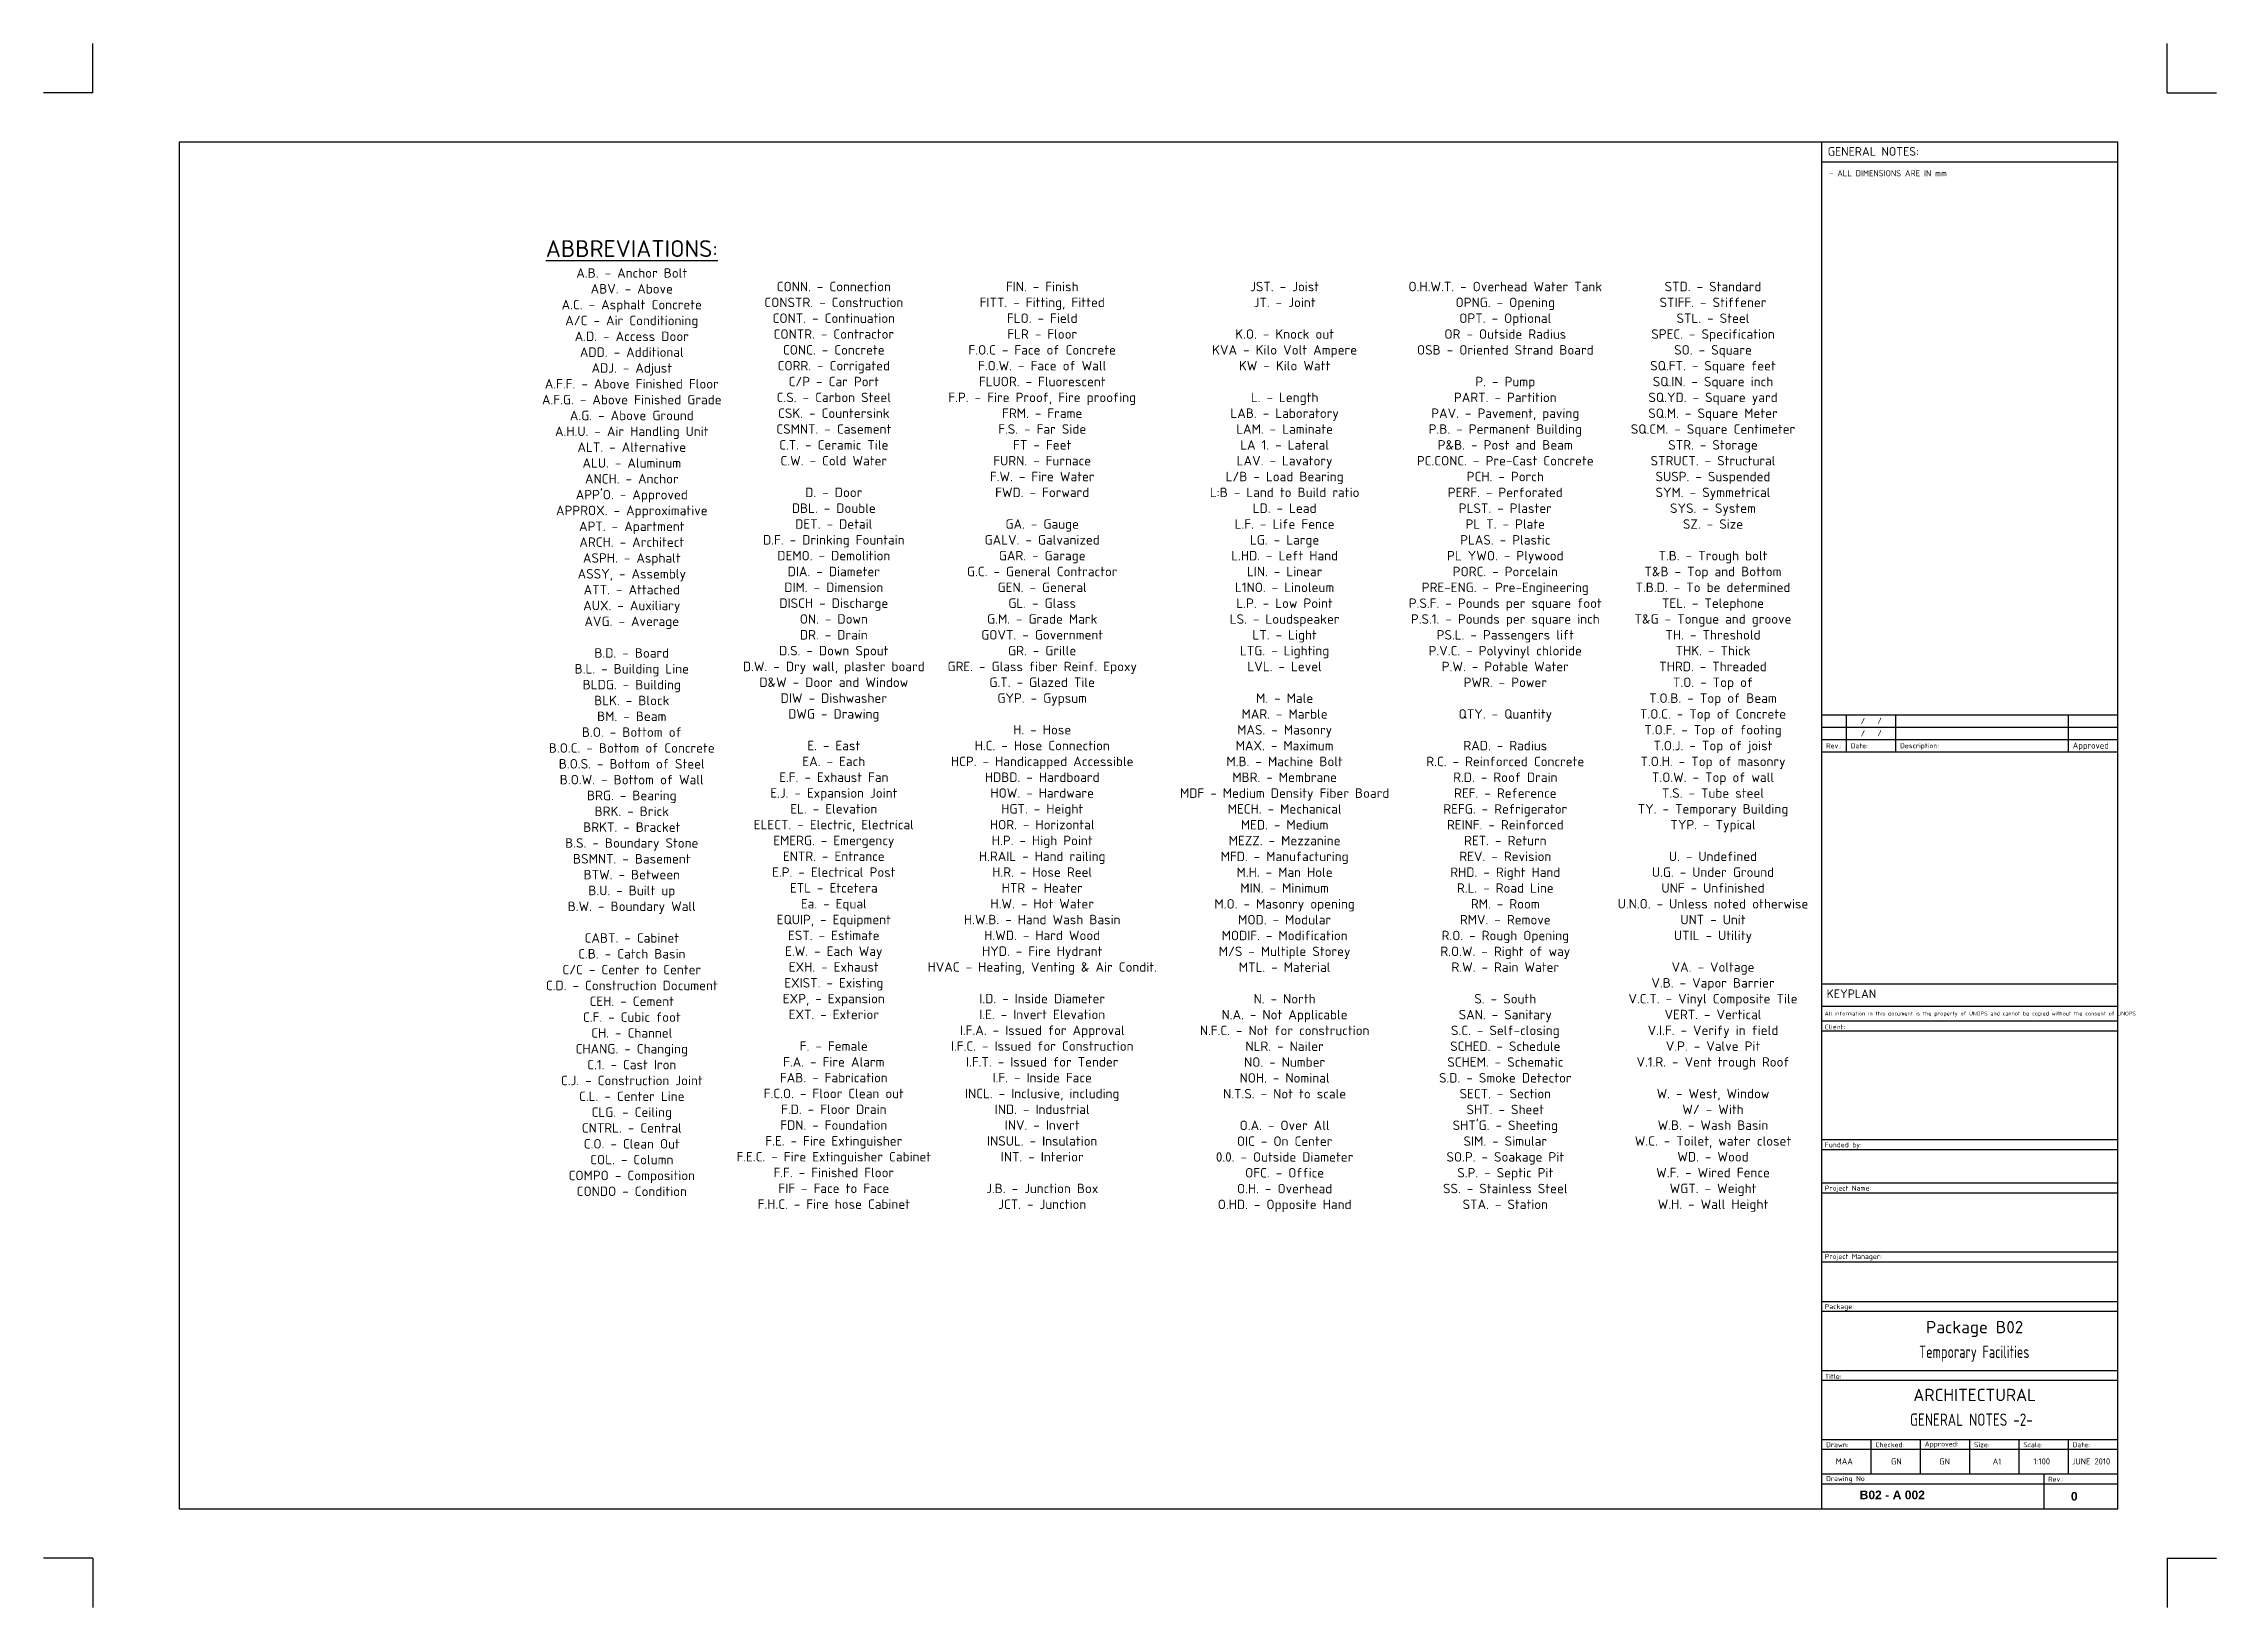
# Paper-space layout '02' of a CAD drawing. Header units: millimetres. Extents: x -40 to 841, y -27 to 607.
# The model-space entities are those that its viewports show. They can reach past a viewport. Long polylines and large blocks are cut down to what shows.
import ezdxf
from ezdxf.enums import TextEntityAlignment as Align

# ---------------------------------------------------------------- set-up
doc = ezdxf.new("R2010")
doc.units = ezdxf.units.MM
for name, color, linetype in [('G-Border', 4, 'Continuous'), ('G-Text General', 42, 'Continuous'), ('G-Text Sub', 3, 'Continuous')]:
    doc.layers.add(name, color=color, linetype=linetype)
doc.layers.add('Vport', color=10, linetype='Continuous', plot=False)
doc.styles.add('0181 00 AR MF 0100$0$Dim Text', font='isocpeur.ttf')
doc.styles.add('1', font='ARIAL.TTF')
doc.styles.add('1 - 2.0mm', font='isocpeur.ttf', dxfattribs={"height": 2})
doc.styles.add('1 - 2.5mm', font='isocpeur.ttf', dxfattribs={"height": 2.5})
doc.styles.add('1 - 3.5mm', font='isocpeur.ttf', dxfattribs={"height": 3.5})
doc.styles.add('Unops Logo', font='swissbo.ttf', dxfattribs={"height": 3.5})

# ---------------------------------------------------------------- blocks, each defined once
blk = doc.blocks.new('0000 00 AL BD 01A1')
at = {"layer": 'G-Border', "color": 8}
for p, q in [((-20, 586.5), (-20, 606.5, 0)), ((821, 586.5), (821, 606.5, 0)), ((-20, 586.5), (-40, 586.5, 0)), ((821, 586.5), (841, 586.5, 0)), ((-20, -7.5), (-40, -7.5, 0)), ((-20, -7.5), (-20, -27.5, 0)), ((821, -7.5), (821, -27.5, 0)), ((821, -7.5), (841, -7.5, 0))]:
    blk.add_line(p, q, dxfattribs=at)
at = {"layer": 'G-Border', "ltscale": 100}
for p, q in [((801, 566.5), (15, 566.5)), ((15, 566.5), (15, 12.5)), ((681, 12.5), (681, 566.5)), ((801, 12.5), (801, 566.5)), ((801, 162.08), (681, 162.08)), ((801, 144.5), (681, 144.5)), ((801, 116.5), (681, 116.5)), ((801, 116.5), (681, 116.5)), ((801, 116.5), (681, 116.5)), ((681, 96.5), (801, 96.5)), ((801, 68.5), (681, 68.5)), ((801, 40.5), (681, 40.5)), ((15, 12.5), (801, 12.5))]:
    blk.add_line(p, q, dxfattribs=at)
at = {"layer": 'G-Border', "color": 2, "ltscale": 100}
for p, q in [((681, 558.5), (801, 558.5)), ((681, 324.33), (801, 324.33)), ((681, 319.33), (801, 319.33)), ((801, 225.12), (681, 225.12)), ((801, 216.12), (681, 216.12)), ((801, 206.12), (681, 206.12)), ((801, 158.08), (681, 158.08)), ((801, 140.5), (681, 140.5)), ((801, 112.5), (681, 112.5)), ((801, 92.5), (681, 92.5)), ((801, 64.5), (681, 64.5)), ((701, 26.5), (701, 40.5)), ((721, 26.5), (721, 40.5)), ((741, 26.5), (741, 40.5)), ((761, 26.5), (761, 40.5)), ((781, 26.5), (781, 40.5)), ((801, 26.5), (681, 26.5)), ((801, 26.5), (681, 26.5)), ((771, 26.5), (771, 12.5)), ((771, 26.5), (771, 12.5))]:
    blk.add_line(p, q, dxfattribs=at)
at = {"layer": 'G-Border', "color": 1, "ltscale": 100}
for p, q in [((681, 334.33), (801, 334.33)), ((681, 329.33), (801, 329.33)), ((691, 319.33), (691, 334.33)), ((711, 319.33), (711, 334.33)), ((781, 319.33), (781, 334.33)), ((801, 36.5), (681, 36.5)), ((801, 36.5), (681, 36.5)), ((801, 22.5), (681, 22.5)), ((801, 22.5), (681, 22.5))]:
    blk.add_line(p, q, dxfattribs=at)
at = {"layer": 'G-Border', "color": 4, "ltscale": 100}
blk.add_line((801, 210.12), (681, 210.12), dxfattribs=at)
at = {"layer": 'G-Text General', "ltscale": 100}
for s, insert, char_height, attachment_point, line_spacing_factor, style in [('\\fISOCPEUR|b0|i0|c0|p39;- ALL DIMENSIONS ARE IN mm', (683.95, 555.15, 0), 2.5, 1, 0.786053, '1 - 2.5mm'), ('Rev.:', (682.7, 321.83), 2, 4, 0.786053, '1 - 2.0mm'), ('Date:', (692.7, 321.83), 2, 4, 0.786053, '1 - 2.0mm'), ('Description:', (712.7, 321.53), 2, 4, 0.786053, '1 - 2.0mm'), ('{\\C256;Approved}', (782.7, 321.53), 2.5, 4, 0.786053, '1 - 2.5mm'), ('All information in this document is the property of UNOPS and cannot be copied without the consent of UNOPS', (682.15, 213.04), 1.6, 4, 0.786053, '1 - 2.0mm'), ('{\\fISOCPEUR|b0|i0|c0|p39;Client:}', (682.2, 207.82), 2, 4, 0.786053, '1 - 2.0mm'), ('{\\fISOCPEUR|b0|i0|c0|p39;Funded by:}', (682.2, 159.78), 2, 4, 0.782909, '1 - 2.0mm'), ('{\\fISOCPEUR|b0|i0|c0|p39;Project Name:}', (682.2, 142.2), 2, 4, 0.786053, '1 - 2.0mm'), ('{\\fISOCPEUR|b0|i0|c0|p39;Project Manager:}', (682.2, 114.5), 2, 4, 0.786053, '1 - 2.0mm'), ('{\\fISOCPEUR|b0|i0|c0|p39;Package:}', (682.2, 94.2), 2, 4, 0.786053, '1 - 2.0mm'), ('{\\fISOCPEUR|b0|i0|c0|p39;Title:}', (682.2, 66.2), 2, 4, 0.786053, '1 - 2.0mm'), ('{\\fISOCPEUR|b0|i0|c0|p39;Drawn:}', (682.7, 38.5), 2, 4, 0.786053, '1'), ('\\fISOCPEUR|b0|i0|c0|p39;Checked:', (702.7, 38.5), 2, 4, 0.786053, '1'), ('{\\fISOCPEUR|b0|i0|c0|p39;Approved:}', (722.7, 38.5), 2, 4, 0.786053, '1 - 2.0mm'), ('\\fISOCPEUR|b0|i0|c0|p39;Size:', (742.7, 38.5, 0), 2, 4, 0.786053, '1 - 2.0mm'), ('\\fISOCPEUR|b0|i0|c0|p39;Scale:', (762.7, 38.5), 2, 4, 0.786053, '1 - 2.0mm'), ('\\fISOCPEUR|b0|i0|c0|p39;Date:', (782.7, 38.5), 2, 4, 0.786053, '1 - 2.0mm'), ('{\\fISOCPEUR|b0|i0|c0|p39;Drawing No.}', (682.7, 24.5), 2, 4, 0.786053, '1 - 2.0mm'), ('\\fISOCPEUR|b0|i0|c0|p39;Rev.:', (772.7, 24.5), 2, 4, 0.786053, '1 - 2.0mm'), ('\\fISOCPEUR|b0|i0|c0|p39;Rev.:', (772.7, 24.5), 2, 4, 0.786053, '1 - 2.0mm')]:
    blk.add_mtext(s, dxfattribs=dict(at, insert=insert, char_height=char_height, attachment_point=attachment_point, line_spacing_factor=line_spacing_factor, style=style))
at = {"layer": 'G-Text General', "char_height": 2.5, "attachment_point": 1, "style": '1 - 2.5mm'}
for s, insert, width in [('/', (696.77, 333.16, 0), 2.1427), ('/', (696.77, 328.16, 0), 2.1427), ('/', (703.47, 333.16, 0), 2.1427), ('/', (703.47, 328.16, 0), 2.1427), ('A1', (750.26, 32.91, 0), 1.426)]:
    blk.add_mtext(s, dxfattribs=dict(at, insert=insert, width=width))
at = {"layer": 'G-Text Sub', "ltscale": 100, "char_height": 3.5, "style": '1 - 3.5mm'}
for s, insert, attachment_point, line_spacing_factor in [('\\fISOCPEUR|b0|i0|c0|p39;GENERAL NOTES:', (683.35, 564.5), 1, 0.786053), ('KEYPLAN', (682.93, 221.29), 4, 0.725795)]:
    blk.add_mtext(s, dxfattribs=dict(at, insert=insert, attachment_point=attachment_point, line_spacing_factor=line_spacing_factor))
blk = doc.blocks.new('Titles Block')
at = {"layer": 'G-Text General', "ltscale": 100, "style": '1 - 2.0mm'}
for tag, p in [('DRAWN', (9.09, 17.99)), ('CHECKED', (30.19, 17.99)), ('APPROVED', (49.75, 17.99)), ('SCALE', (89.14, 17.99)), ('DATE', (109.09, 17.99))]:
    blk.add_attdef(tag, text='', height=2.5, dxfattribs=at).set_placement(p, align=Align.CENTER)
at = {"layer": 'G-Text Sub', "ltscale": 100}
for tag, height, style, p in [('PACKAGE_NO', 5, '1 - 3.5mm', (61.94, 71.18)), ('PACKAGE_NAME', 5, '1 - 3.5mm', (61.78, 61.14)), ('DISCIPLINE', 5, '1 - 3.5mm', (61.94, 43.68)), ('DRAWING_TITLE', 5, '1 - 3.5mm', (60.6, 33.65)), ('BUILDING_NO.', 3.5, 'Unops Logo', (21.97, 3.91)), ('SEQ_NO.', 3.5, 'Unops Logo', (35.24, 3.91)), ('REV', 3.5, 'Unops Logo', (102.33, 3.35))]:
    blk.add_attdef(tag, text='', height=height, dxfattribs=dict(at, style=style)).set_placement(p, align=Align.CENTER)

msp = doc.modelspace()

# ---------------------------------------------------------------- texts
at = {"layer": 'G-Text General', "color": 42, "char_height": 60, "width": 3428.23, "attachment_point": 2, "style": '0181 00 AR MF 0100$0$Dim Text'}
for s, insert in [("{\\H1.625x;\\L\\C256;ABBREVIATIONS:\\P\\H0.5641x;\\lA.B. - Anchor Bolt\\PABV. - Above\\PA.C. - Asphalt Concrete\\PA/C - Air Conditioning\\PA.D. - Access Door\\PADD. - Additional\\PADJ. - Adjust\\PA.F.F. - Above Finished Floor\\PA.F.G. - Above Finished Grade\\PA.G. - Above Ground\\PA.H.U. - Air Handling Unit\\PALT. - Alternative\\PALU. - Aluminum\\PANCH. - Anchor\\PAPP'O. - Approved\\PAPPROX. - Approximative\\PAPT. - Apartment\\PARCH. - Architect\\PASPH. - Asphalt\\PASSY, - Assembly\\PATT. - Attached\\PAUX. - Auxiliary\\PAVG. - Average\\P\\PB.D. - Board\\PB.L. - Building Line\\PBLDG. - Building\\PBLK. - Block\\PBM. - Beam\\PB.O. - Bottom of\\PB.O.C. - Bottom of Concrete\\PB.O.S. - Bottom of Steel\\PB.O.W. - Bottom of Wall\\PBRG. - Bearing\\PBRK. - Brick\\PBRKT. - Bracket\\PB.S. - Boundary Stone\\PBSMNT. - Basement\\PBTW. - Between\\PB.U. - Built up\\PB.W. - Boundary Wall\\P\\PCABT. - Cabinet\\PC.B. - Catch Basin\\PC/C - Center to Center\\PC.D. - Construction Document\\PCEH. - Cement\\PC.F. - Cubic foot\\PCH. - Channel\\PCHANG. - Changing\\PC.1. - Cast Iron\\PC.J. - Construction Joint\\PC.L. - Center Line\\PCLG. - Ceiling\\PCNTRL. - Central\\PC.O. - Clean Out\\PCOL. - Column\\PCOMPO - Composition\\PCONDO - Condition}", (57142, -42819)), ('{\\H0.91666x;\\C256;CONN. - Connection\\PCONSTR. - Construction\\H1.2727x; \\H0.78571x;\\PCONT. - Continuation\\H1.1818x; \\H0.84615x;\\PCONTR. - Contractor\\H1.2121x; \\H0.825x;\\PCONC. - Concrete\\H1.202x; \\H0.83193x;\\PCORR. - Corrigated\\H1.2054x; \\H0.82961x;\\PC/P - Car Port\\H1.2043x; \\H0.83038x;\\PC.S. - Carbon Steel\\H1.2046x; \\H0.83012x;\\PCSK. - Countersink\\H1.2045x; \\H0.83021x;\\PCSMNT. - Casement\\H1.2046x; \\H0.83018x;\\PC.T. - Ceramic Tile\\H1.2045x; \\H0.83019x;\\PC.W. - Cold Water\\H1.2045x; \\H0.83019x;\\P\\H1.2045x; \\H0.83019x;\\PD. - Door\\H1.2045x; \\H0.83019x;\\PDBL. - Double\\H1.2045x; \\H0.83019x;\\PDET. - Detail\\H1.2045x; \\H0.83019x;\\PD.F. - Drinking Fountain\\H1.2045x; \\H0.83019x;\\PDEMO. - Demolition\\H1.2045x; \\H0.83019x;\\PDIA. - Diameter\\H1.2045x; \\H0.83019x;\\PDIM. - Dimension\\H1.2045x; \\H0.83019x;\\PDISCH - Discharge\\H1.2045x; \\H0.83019x;\\PON. - Down\\H1.2045x; \\H0.83019x;\\PDR. - Drain\\H1.2045x; \\H0.83019x;\\PD.S. - Down Spout\\H1.2045x; \\H0.83019x;\\PD.W. - Dry wall, plaster board\\H1.2045x; \\H0.83019x;\\PD&W - Door and Window\\H1.2045x; \\H0.83019x;\\PDIW - Dishwasher\\H1.2045x; \\H0.83019x;\\PDWG - Drawing\\H1.2045x; \\H0.83019x;\\P\\H1.2045x; \\H0.83019x;\\PE. - East\\H1.2045x; \\H0.83019x;\\PEA. - Each\\H1.2045x; \\H0.83019x;\\PE.F. - Exhaust Fan\\H1.2045x; \\H0.83019x;\\PE.J. - Expansion Joint\\H1.2045x; \\H0.83019x;\\PEL. - Elevation\\H1.2045x; \\H0.83019x;\\PELECT. - Electric, Electrical\\H1.2045x; \\H0.83019x;\\PEMERG. - Emergency\\H1.2045x; \\H0.83019x;\\PENTR. - Entrance\\H1.2045x; \\H0.83019x;\\PE.P. - Electrical Post\\H1.2045x; \\H0.83019x;\\PETL - Etcetera\\H1.2045x; \\H0.83019x;\\PEa. - Equal\\H1.2045x; \\H0.83019x;\\PEQUIP, - Equipment\\H1.2045x; \\H0.83019x;\\PEST. - Estimate\\H1.2045x; \\H0.83019x;\\PE.W. - Each Way\\H1.2045x; \\H0.83019x;\\PEXH. - Exhaust\\H1.2045x; \\H0.83019x;\\PEXIST. - Existing\\H1.2045x; \\H0.83019x;\\PEXP, - Expansion\\H1.2045x; \\H0.83019x;\\PEXT. - Exterior\\H1.2045x; \\H0.83019x;\\P\\H1.2045x; \\H0.83019x;\\PF. - Female\\H1.2045x; \\H0.83019x;\\PF.A. - Fire Alarm\\H1.2045x; \\H0.83019x;\\PFAB. - Fabrication\\H1.2045x; \\H0.83019x;\\PF.C.O. - Floor Clean out\\H1.2045x; \\H0.83019x;\\PF.D. - Floor Drain\\H1.2045x; \\H0.83019x;\\PFDN. - Foundation\\H1.2045x; \\H0.83019x;\\PF.E. - Fire Extinguisher\\H1.2045x; \\H0.83019x;\\PF.E.C. - Fire Extinguisher Cabinet\\H1.2045x; \\H0.83019x;\\PF.F. - Finished Floor\\H1.2045x; \\H0.83019x;\\PFIF - Face to Face\\H1.2045x; \\H0.83019x;\\PF.H.C. - Fire hose Cabinet\\H1.2045x; }', (58312, -43060)), ('{\\H0.91666x;\\C256;FIN. - Finish\\PFITT. - Fitting, Fitted\\H1.2727x; \\H0.78571x;\\PFLO. - Field\\H1.1818x; \\H0.84615x;\\PFLR - Floor\\H1.2121x; \\H0.825x;\\PF.O.C - Face of Concrete\\H1.202x; \\H0.83193x;\\PF.O.W. - Face of Wall\\H1.2054x; \\H0.82961x;\\PFLUOR. - Fluorescent\\H1.2043x; \\H0.83038x;\\PF.P. - Fire Proof, Fire proofing\\H1.2046x; \\H0.83012x;\\PFRM. - Frame\\H1.2045x; \\H0.83021x;\\PF.S. - Far Side\\H1.2046x; \\H0.83018x;\\PFT - Feet\\H1.2045x; \\H0.83019x;\\PFURN. - Furnace\\H1.2045x; \\H0.83019x;\\PF.W. - Fire Water\\H1.2045x; \\H0.83019x;\\PFWD. - Forward\\H1.2045x; \\H0.83019x;\\P\\H1.2045x; \\H0.83019x;\\PGA. - Gauge\\H1.2045x; \\H0.83019x;\\PGALV. - Galvanized\\H1.2045x; \\H0.83019x;\\PGAR. - Garage\\H1.2045x; \\H0.83019x;\\PG.C. - General Contractor\\H1.2045x; \\H0.83019x;\\PGEN. - General\\H1.2045x; \\H0.83019x;\\PGL. - Glass\\H1.2045x; \\H0.83019x;\\PG.M. - Grade Mark\\H1.2045x; \\H0.83019x;\\PGOVT. - Government\\H1.2045x; \\H0.83019x;\\PGR. - Grille\\H1.2045x; \\H0.83019x;\\PGRE. - Glass fiber Reinf. Epoxy\\H1.2045x; \\H0.83019x;\\PG.T. - Glazed Tile\\H1.2045x; \\H0.83019x;\\PGYP. - Gypsum\\H1.2045x; \\H0.83019x;\\P\\H1.2045x; \\H0.83019x;\\PH. - Hose\\H1.2045x; \\H0.83019x;\\PH.C. - Hose Connection\\H1.2045x; \\H0.83019x;\\PHCP. - Handicapped Accessible\\H1.2045x; \\H0.83019x;\\PHDBD. - Hardboard\\H1.2045x; \\H0.83019x;\\PHOW. - Hardware\\H1.2045x; \\H0.83019x;\\PHGT. - Height\\H1.2045x; \\H0.83019x;\\PHOR. - Horizontal\\H1.2045x; \\H0.83019x;\\PH.P. - High Point\\H1.2045x; \\H0.83019x;\\PH.RAIL - Hand railing\\H1.2045x; \\H0.83019x;\\PH.R. - Hose Reel\\H1.2045x; \\H0.83019x;\\PHTR - Heater\\H1.2045x; \\H0.83019x;\\PH.W. - Hot Water\\H1.2045x; \\H0.83019x;\\PH.W.B. - Hand Wash Basin\\H1.2045x; \\H0.83019x;\\PH.WD. - Hard Wood\\H1.2045x; \\H0.83019x;\\PHYD. - Fire Hydrant\\H1.2045x; \\H0.83019x;\\PHVAC - Heating, Venting & Air Condit.\\H1.2045x; \\H0.83015x;\\P\\H1.2046x; \\H0.83018x;\\PI.D. - Inside Diameter\\H1.2046x; \\H0.83018x;\\PI.E. - Invert Elevation\\H1.2046x; \\H0.83018x;\\PI.F.A. - Issued for Approval\\H1.2046x; \\H0.83018x;\\PI.F.C. - Issued for Construction\\H1.2046x; \\H0.83018x;\\PI.F.T. - Issued for Tender\\H1.2046x; \\H0.83018x;\\PI.F. - Inside Face\\H1.2046x; \\H0.83018x;\\PINCL. - Inclusive, including\\H1.2046x; \\H0.83018x;\\PIND. - Industrial\\H1.2046x; \\H0.83018x;\\PINV. - Invert\\H1.2046x; \\H0.83018x;\\PINSUL. - Insulation\\H1.2046x; \\H0.83018x;\\PINT. - Interior\\H1.2046x; \\H0.83018x;\\P\\H1.2046x; \\H0.83018x;\\P\\H1.0001x;J.B. - Junction Box\\H1.2045x; \\H0.8302x;\\PJCT. - Junction\\H1.2045x; }', (59519, -43060)), ('{\\H0.91671x;\\C256;JST. - Joist\\PJT. - Joint\\H1.2727x; \\H0.78572x;\\P\\H1.1818x; \\H0.84616x;\\PK.O. - Knock out\\H1.2121x; \\H0.82501x;\\PKVA - Kilo Volt Ampere\\H1.202x; \\H0.83194x;\\PKW - Kilo Watt\\H1.2054x; \\H0.82962x;\\P\\H1.2043x; \\H0.83039x;\\PL. - Length\\H1.2046x; \\H0.83013x;\\PLAB. - Laboratory\\H1.2045x; \\H0.83022x;\\PLAM. - Laminate\\H1.2045x; \\H0.83019x;\\PLA 1. - Lateral\\H1.2045x; \\H0.8302x;\\PLAV. - Lavatory\\H1.2045x; \\H0.83019x;\\PL/B - Load Bearing\\H1.2045x; \\H0.8302x;\\PL:B - Land to Build ratio\\H1.2045x; \\H0.8302x;\\PLD. - Lead\\H1.2045x; \\H0.8302x;\\PL.F. - Life Fence\\H1.2045x; \\H0.8302x;\\PLG. - Large\\H1.2045x; \\H0.8302x;\\PL.HD. - Left Hand\\H1.2045x; \\H0.8302x;\\PLIN. - Linear\\H1.2045x; \\H0.8302x;\\PL1NO. - Linoleum\\H1.2045x; \\H0.8302x;\\PL.P. - Low Point\\H1.2045x; \\H0.8302x;\\PLS. - Loudspeaker\\H1.2045x; \\H0.8302x;\\PLT. - Light\\H1.2045x; \\H0.8302x;\\PLTG. - Lighting\\H1.2045x; \\H0.8302x;\\PLVL. - Level\\H1.2045x; \\H0.8302x;\\P\\H1.2045x; \\H0.8302x;\\PM. - Male\\H1.2045x; \\H0.8302x;\\PMAR. - Marble\\H1.2045x; \\H0.8302x;\\PMAS. - Masonry\\H1.2045x; \\H0.8302x;\\PMAX. - Maximum\\H1.2045x; \\H0.8302x;\\PM.B. - Machine Bolt\\H1.2045x; \\H0.8302x;\\PMBR. - Membrane\\H1.2045x; \\H0.8302x;\\PMDF - Medium Density Fiber Board\\H1.2045x; \\H0.8302x;\\PMECH. - Mechanical\\H1.2045x; \\H0.8302x;\\PMED. - Medium\\H1.2045x; \\H0.8302x;\\PMEZZ. - Mezzanine\\H1.2045x; \\H0.8302x;\\PMFD. - Manufacturing\\H1.2045x; \\H0.8302x;\\PM.H. - Man Hole\\H1.2045x; \\H0.8302x;\\PMIN. - Minimum\\H1.2045x; \\H0.8302x;\\PM.O. - Masonry opening\\H1.2045x; \\H0.8302x;\\PMOD. - Modular\\H1.2045x; \\H0.8302x;\\PMODIF. - Modification\\H1.2045x; \\H0.8302x;\\PM/S - Multiple Storey\\H1.2045x; \\H0.8302x;\\PMTL. - Material\\H1.2045x; \\H0.8302x;\\P\\H1.2045x; \\H0.8302x;\\PN. - North\\H1.2045x; \\H0.8302x;\\PN.A. - Not Applicable\\H1.2045x; \\H0.8302x;\\PN.F.C. - Not for construction\\H1.2045x; \\H0.8302x;\\PNLR. - Nailer\\H1.2045x; \\H0.8302x;\\PNO. - Number\\H1.2045x; \\H0.8302x;\\PNOH. - Nominal\\H1.2045x; \\H0.8302x;\\PN.T.S. - Not to scale\\H1.2045x; \\H0.8302x;\\P\\H1.2045x; \\H0.8302x;\\PO.A. - Over All\\H1.2045x; \\H0.8302x;\\POIC - On Center\\H1.2045x; \\H0.8302x;\\P0.0. - Outside Diameter\\H1.2045x; \\H0.8302x;\\POFC. - Office\\H1.2045x; \\H0.8302x;\\PO.H. - Overhead\\H1.2045x; \\H0.8302x;\\PO.HD. - Opposite Hand\\H1.2045x; }', (60923, -43060)), ("{\\H0.91671x;\\C256;O.H.W.T. - Overhead Water Tank\\POPNG. - Opening\\H1.2727x; \\H0.78572x;\\POPT. - Optional\\H1.1818x; \\H0.84616x;\\POR - Outside Radius\\H1.2121x; \\H0.82501x;\\POSB - Oriented Strand Board\\H1.202x; \\H0.83194x;\\P\\H1.2054x; \\H0.82962x;\\PP. - Pump\\H1.2043x; \\H0.83039x;\\PPART. - Partition\\H1.2046x; \\H0.83013x;\\PPAV. - Pavement, paving\\H1.2045x; \\H0.83022x;\\PP.B. - Permanent Building\\H1.2045x; \\H0.83019x;\\PP&B. - Post and Beam\\H1.2045x; \\H0.8302x;\\PPC.CONC. - Pre-Cast Concrete\\H1.2045x; \\H0.83019x;\\PPCH. - Porch\\H1.2045x; \\H0.8302x;\\PPERF. - Perforated\\H1.2045x; \\H0.8302x;\\PPLST. - Plaster\\H1.2045x; \\H0.8302x;\\PPL T. - Plate\\H1.2045x; \\H0.8302x;\\PPLAS. - Plastic\\H1.2045x; \\H0.8302x;\\PPL YWO. - Plywood\\H1.2045x; \\H0.8302x;\\PPORC. - Porcelain\\H1.2045x; \\H0.8302x;\\PPRE-ENG. - Pre-Engineering\\H1.2045x; \\H0.8302x;\\PP.S.F. - Pounds per square foot\\H1.2045x; \\H0.8302x;\\PP.S.1. - Pounds per square inch\\H1.2045x; \\H0.8302x;\\PPS.L. - Passengers lift\\H1.2045x; \\H0.8302x;\\PP.V.C. - Polyvinyl chloride\\H1.2045x; \\H0.8302x;\\PP.W. - Potable Water\\H1.2045x; \\H0.8302x;\\PPWR. - Power\\H1.2045x; \\H0.8302x;\\P\\H1.2045x; \\H0.8302x;\\P\\H0.99999x;QTY. - Quantity\\H1.2045x; \\H0.83019x;\\P\\H1.2045x; \\H0.83019x;\\PRAD. - Radius\\H1.2045x; \\H0.83019x;\\PR.C. - Reinforced Concrete\\H1.2045x; \\H0.83019x;\\PR.D. - Roof Drain\\H1.2045x; \\H0.83019x;\\PREF. - Reference\\H1.2045x; \\H0.83019x;\\PREFG. - Refrigerator\\H1.2045x; \\H0.83019x;\\PREINF. - Reinforced\\H1.2045x; \\H0.83019x;\\PRET. - Return\\H1.2045x; \\H0.83019x;\\PREV. - Revision\\H1.2045x; \\H0.83019x;\\PRHD. - Right Hand\\H1.2045x; \\H0.83019x;\\PR.L. - Road Line\\H1.2045x; \\H0.83019x;\\PRM. - Room\\H1.2045x; \\H0.83019x;\\PRMV. - Remove\\H1.2045x; \\H0.83019x;\\PR.O. - Rough Opening\\H1.2045x; \\H0.83019x;\\PR.O.W. - Right of way\\H1.2045x; \\H0.83019x;\\PR.W. - Rain Water\\H1.2045x; \\H0.83019x;\\P\\H1.2045x; \\H0.83019x;\\PS. - South\\H1.2045x; \\H0.83019x;\\PSAN. - Sanitary\\H1.2045x; \\H0.83019x;\\PS.C. - Self-closing\\H1.2045x; \\H0.83019x;\\PSCHED. - Schedule\\H1.2045x; \\H0.83019x;\\PSCHEM. - Schematic\\H1.2045x; \\H0.83019x;\\PS.D. - Smoke Detector\\H1.2045x; \\H0.83019x;\\PSECT. - Section\\H1.2045x; \\H0.83019x;\\PSHT. - Sheet\\H1.2045x; \\H0.83019x;\\PSHT'G. - Sheeting\\H1.2045x; \\H0.83019x;\\PSIM. - Simular\\H1.2045x; \\H0.83019x;\\PSO.P. - Soakage Pit\\H1.2045x; \\H0.83019x;\\PS.P. - Septic Pit\\H1.2045x; \\H0.83019x;\\PSS. - Stainless Steel\\H1.2045x; \\H0.83019x;\\PSTA. - Station\\H1.2045x; }", (62201, -43060)), ('{\\H0.9167x;\\C256;STD. - Standard\\PSTIFF. - Stiffener\\H1.2727x; \\H0.78572x;\\PSTL. - Steel\\H1.1818x; \\H0.84616x;\\PSPEC. - Specification\\H1.2121x; \\H0.82501x;\\PSO. - Square\\H1.202x; \\H0.83194x;\\PSQ.FT. - Square feet\\H1.2054x; \\H0.82961x;\\PSQ.IN. - Square inch\\H1.2043x; \\H0.83039x;\\PSQ.YD. - Square yard\\H1.2046x; \\H0.83013x;\\PSQ.M. - Square Meter\\H1.2045x; \\H0.83022x;\\PSQ.CM. - Square Centimeter\\H1.2045x; \\H0.83019x;\\PSTR. - Storage\\H1.2045x; \\H0.8302x;\\PSTRUCT. - Structural\\H1.2045x; \\H0.83019x;\\PSUSP. - Suspended\\H1.2045x; \\H0.83019x;\\PSYM. - Symmetrical\\H1.2045x; \\H0.83019x;\\PSYS. - System\\H1.2045x; \\H0.83019x;\\PSZ. - Size\\H1.2045x; \\H0.83019x;\\P\\H1.2045x; \\H0.83019x;\\PT.B. - Trough bolt\\H1.2045x; \\H0.83019x;\\PT&B - Top and Bottom\\H1.2045x; \\H0.83019x;\\PT.B.D. - To be determined\\H1.2045x; \\H0.83019x;\\PTEL. - Telephone\\H1.2045x; \\H0.83019x;\\PT&G - Tongue and groove\\H1.2045x; \\H0.83019x;\\PTH. - Threshold\\H1.2045x; \\H0.83019x;\\PTHK. - Thick\\H1.2045x; \\H0.83019x;\\PTHRD. - Threaded\\H1.2045x; \\H0.83019x;\\PT.O. - Top of\\H1.2045x; \\H0.83019x;\\PT.O.B. - Top of Beam\\H1.2045x; \\H0.83019x;\\PT.O.C. - Top of Concrete\\H1.2045x; \\H0.83019x;\\PT.O.F. - Top of footing\\H1.2045x; \\H0.83019x;\\PT.O.J. - Top of joist\\H1.2045x; \\H0.83019x;\\PT.O.H. - Top of masonry\\H1.2045x; \\H0.83019x;\\PT.O.W. - Top of wall\\H1.2045x; \\H0.83019x;\\PT.S. - Tube steel\\H1.2045x; \\H0.83019x;\\PTY. - Temporary Building\\H1.2045x; \\H0.83019x;\\PTYP. - Typical\\H1.2045x; \\H0.83019x;\\P\\H1.2045x; \\H0.83019x;\\PU. - Undefined\\H1.2045x; \\H0.83019x;\\PU.G. - Under Ground\\H1.2045x; \\H0.83019x;\\PUNF - Unfinished\\H1.2045x; \\H0.83019x;\\PU.N.O. - Unless noted otherwise\\H1.2045x; \\H0.83019x;\\PUNT - Unit\\H1.2045x; \\H0.83019x;\\PUTIL - Utility\\H1.2045x; \\H0.83019x;\\P\\H1.2045x; \\H0.83019x;\\PVA. - Voltage\\H1.2045x; \\H0.83019x;\\PV.B. - Vapor Barrier\\H1.2045x; \\H0.83019x;\\PV.C.T. - Vinyl Composite Tile\\H1.2045x; \\H0.83019x;\\PVERT. - Vertical\\H1.2045x; \\H0.83019x;\\PV.I.F. - Verify in field\\H1.2045x; \\H0.83019x;\\PV.P. - Valve Pit\\H1.2045x; \\H0.83019x;\\PV.1.R. - Vent trough Roof\\H1.2045x; \\H0.83019x;\\P\\H1.2045x; \\H0.83019x;\\PW. - West, Window\\H1.2045x; \\H0.83019x;\\PW/ - With\\H1.2045x; \\H0.83019x;\\PW.B. - Wash Basin\\H1.2045x; \\H0.83019x;\\PW.C. - Toilet, water closet\\H1.2045x; \\H0.83019x;\\PWD. - Wood\\H1.2045x; \\H0.83019x;\\PW.F. - Wired Fence\\H1.2045x; \\H0.83019x;\\PWGT. - Weight\\H1.2045x; \\H0.83019x;\\PW.H. - Wall Height\\H1.2045x; }', (63404, -43060)), ('{\\H0.9167x;\\C256;W.I. - Wrough Iron\\PW.I.C. - Walk in Closet\\H1.2727x; \\H0.78572x;\\PW.M. - Washing Machine\\H1.1818x; \\H0.84616x;\\PW 10 - With out\\H1.2121x; \\H0.82501x;\\PW.P. - Working Point\\H1.202x; \\H0.83194x;\\PW.R. - Water Resistant\\H1.2054x; \\H0.82961x;\\PW.T. - Water Tank\\H1.2043x; \\H0.83039x;\\PWTR. - Water\\H1.2046x; \\H0.83013x;\\P\\H1.2045x; \\H0.83022x;\\PYO. - Yard\\H1.2045x; \\H0.83019x;\\P\\H1.2045x; \\H0.8302x;\\PZN. - Zink\\H1.2045x; }', (64479, -43060))]:
    msp.add_mtext(s, dxfattribs=dict(at, insert=insert))

psp = doc.layouts.new('02')

# ---------------------------------------------------------------- block references
psp.add_blockref('0000 00 AL BD 01A1', (0, 0))
at = {"layer": 'G-Border'}
ref = psp.add_blockref('Titles Block', (681, 12.5), dxfattribs=at)
ref.add_attrib('PACKAGE_NAME', 'Temporary Facilities', dxfattribs={"layer": 'G-Text Sub', "ltscale": 100, "height": 5, "style": '1 - 3.5mm', "width": 0.72}).set_placement((742.78, 73.64), align=Align.CENTER)
ref.add_attrib('PACKAGE_NO', 'Package B02', dxfattribs={"layer": 'G-Text Sub', "ltscale": 100, "height": 5, "style": '1 - 3.5mm'}).set_placement((742.94, 83.68), align=Align.CENTER)
ref.add_attrib('DATE', 'JUNE 2010', dxfattribs={"layer": 'G-Text General', "ltscale": 100, "height": 2.5, "style": '1 - 2.0mm'}).set_placement((790.09, 30.49), align=Align.CENTER)
ref.add_attrib('DRAWING_TITLE', 'GENERAL NOTES -2-', dxfattribs={"layer": 'G-Text Sub', "ltscale": 100, "height": 5, "style": '1 - 3.5mm', "width": 0.77}).set_placement((741.6, 46.15), align=Align.CENTER)
ref.add_attrib('SEQ_NO.', 'A 002', dxfattribs={"layer": 'G-Text Sub', "ltscale": 100, "height": 3.5, "style": 'Unops Logo'}).set_placement((716.24, 16.41), align=Align.CENTER)
ref.add_attrib('REV', '0', dxfattribs={"layer": 'G-Text Sub', "ltscale": 100, "height": 3.5, "style": 'Unops Logo'}).set_placement((783.33, 15.85), align=Align.CENTER)
ref.add_attrib('BUILDING_NO.', 'B02 - ', dxfattribs={"layer": 'G-Text Sub', "ltscale": 100, "height": 3.5, "style": 'Unops Logo'}).set_placement((702.97, 16.41), align=Align.CENTER)
ref.add_attrib('SCALE', '1:100', dxfattribs={"layer": 'G-Text General', "ltscale": 100, "height": 2.5, "style": '1 - 2.0mm'}).set_placement((770.14, 30.49), align=Align.CENTER)
ref.add_attrib('APPROVED', 'GN', dxfattribs={"layer": 'G-Text General', "ltscale": 100, "height": 2.5, "style": '1 - 2.0mm'}).set_placement((730.75, 30.49), align=Align.CENTER)
ref.add_attrib('CHECKED', 'GN', dxfattribs={"layer": 'G-Text General', "ltscale": 100, "height": 2.5, "style": '1 - 2.0mm'}).set_placement((711.19, 30.49), align=Align.CENTER)
ref.add_attrib('DRAWN', 'MAA', dxfattribs={"layer": 'G-Text General', "ltscale": 100, "height": 2.5, "style": '1 - 2.0mm'}).set_placement((690.09, 30.49), align=Align.CENTER)
ref.add_attrib('DISCIPLINE', 'ARCHITECTURAL', dxfattribs={"layer": 'G-Text Sub', "ltscale": 100, "height": 5, "style": '1 - 3.5mm'}).set_placement((742.94, 56.18), align=Align.CENTER)

# ---------------------------------------------------------------- viewports
at = {"layer": 'Vport', "view_target_point": (59202.23, -34083.19)}
psp.add_viewport(center=(348, 289.5), size=(666, 554), view_center_point=(75.21, -12125.32), view_height=7914.2857, dxfattribs=at)

doc.saveas('drawing.dxf')
